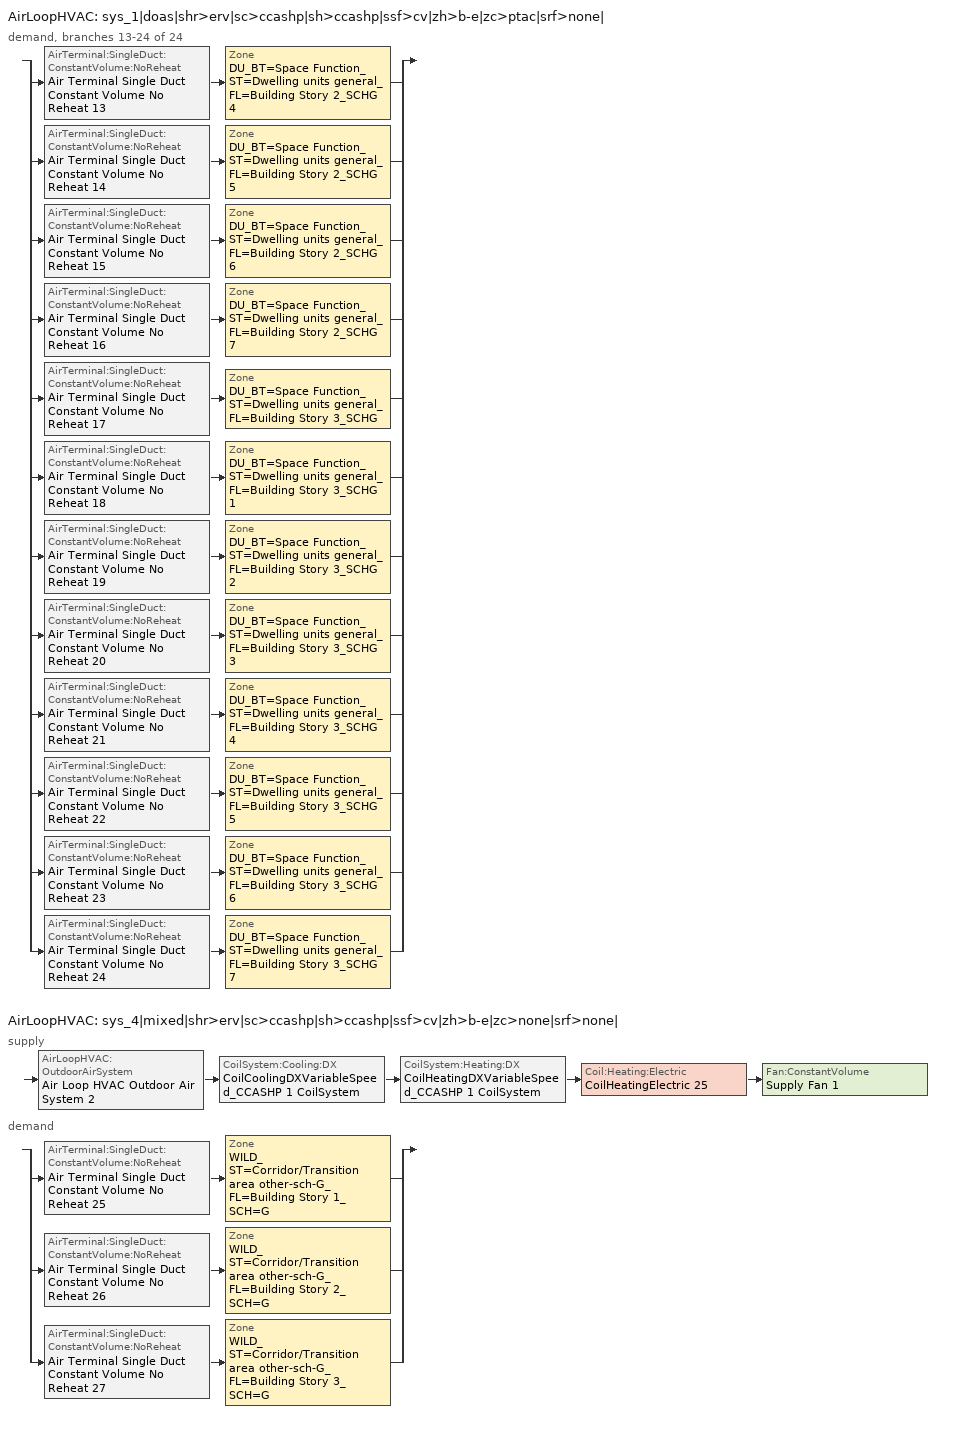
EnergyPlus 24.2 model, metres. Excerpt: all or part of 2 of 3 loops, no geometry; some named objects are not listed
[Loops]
AirLoopHVAC 'sys_1|doas|shr>erv|sc>ccashp|sh>ccashp|ssf>cv|zh>b-e|zc>ptac|srf>none|'
 demand, branches 13-24 of 24: split
  | AirTerminal:SingleDuct:ConstantVolume:NoReheat 'Air Terminal Single Duct Constant Volume No Reheat 13' > Zone 'DU_BT=Space Function_ST=Dwelling units general_FL=Building Story 2_SCHG 4'
  | AirTerminal:SingleDuct:ConstantVolume:NoReheat 'Air Terminal Single Duct Constant Volume No Reheat 14' > Zone 'DU_BT=Space Function_ST=Dwelling units general_FL=Building Story 2_SCHG 5'
  | AirTerminal:SingleDuct:ConstantVolume:NoReheat 'Air Terminal Single Duct Constant Volume No Reheat 15' > Zone 'DU_BT=Space Function_ST=Dwelling units general_FL=Building Story 2_SCHG 6'
  | AirTerminal:SingleDuct:ConstantVolume:NoReheat 'Air Terminal Single Duct Constant Volume No Reheat 16' > Zone 'DU_BT=Space Function_ST=Dwelling units general_FL=Building Story 2_SCHG 7'
  | AirTerminal:SingleDuct:ConstantVolume:NoReheat 'Air Terminal Single Duct Constant Volume No Reheat 17' > Zone 'DU_BT=Space Function_ST=Dwelling units general_FL=Building Story 3_SCHG'
  | AirTerminal:SingleDuct:ConstantVolume:NoReheat 'Air Terminal Single Duct Constant Volume No Reheat 18' > Zone 'DU_BT=Space Function_ST=Dwelling units general_FL=Building Story 3_SCHG 1'
  | AirTerminal:SingleDuct:ConstantVolume:NoReheat 'Air Terminal Single Duct Constant Volume No Reheat 19' > Zone 'DU_BT=Space Function_ST=Dwelling units general_FL=Building Story 3_SCHG 2'
  | AirTerminal:SingleDuct:ConstantVolume:NoReheat 'Air Terminal Single Duct Constant Volume No Reheat 20' > Zone 'DU_BT=Space Function_ST=Dwelling units general_FL=Building Story 3_SCHG 3'
  | AirTerminal:SingleDuct:ConstantVolume:NoReheat 'Air Terminal Single Duct Constant Volume No Reheat 21' > Zone 'DU_BT=Space Function_ST=Dwelling units general_FL=Building Story 3_SCHG 4'
  | AirTerminal:SingleDuct:ConstantVolume:NoReheat 'Air Terminal Single Duct Constant Volume No Reheat 22' > Zone 'DU_BT=Space Function_ST=Dwelling units general_FL=Building Story 3_SCHG 5'
  | AirTerminal:SingleDuct:ConstantVolume:NoReheat 'Air Terminal Single Duct Constant Volume No Reheat 23' > Zone 'DU_BT=Space Function_ST=Dwelling units general_FL=Building Story 3_SCHG 6'
  | AirTerminal:SingleDuct:ConstantVolume:NoReheat 'Air Terminal Single Duct Constant Volume No Reheat 24' > Zone 'DU_BT=Space Function_ST=Dwelling units general_FL=Building Story 3_SCHG 7'
AirLoopHVAC 'sys_4|mixed|shr>erv|sc>ccashp|sh>ccashp|ssf>cv|zh>b-e|zc>none|srf>none|'
 supply: AirLoopHVAC:OutdoorAirSystem 'Air Loop HVAC Outdoor Air System 2' > CoilSystem:Cooling:DX 'CoilCoolingDXVariableSpeed_CCASHP 1 CoilSystem' > CoilSystem:Heating:DX 'CoilHeatingDXVariableSpeed_CCASHP 1 CoilSystem' > Coil:Heating:Electric 'CoilHeatingElectric 25' > Fan:ConstantVolume 'Supply Fan 1'
 demand: split
  | AirTerminal:SingleDuct:ConstantVolume:NoReheat 'Air Terminal Single Duct Constant Volume No Reheat 25' > Zone 'WILD_ST=Corridor/Transition area other-sch-G_FL=Building Story 1_SCH=G'
  | AirTerminal:SingleDuct:ConstantVolume:NoReheat 'Air Terminal Single Duct Constant Volume No Reheat 26' > Zone 'WILD_ST=Corridor/Transition area other-sch-G_FL=Building Story 2_SCH=G'
  | AirTerminal:SingleDuct:ConstantVolume:NoReheat 'Air Terminal Single Duct Constant Volume No Reheat 27' > Zone 'WILD_ST=Corridor/Transition area other-sch-G_FL=Building Story 3_SCH=G'
[ZoneControl:Thermostat] Temperature Difference Between Cutout And Setpoint {deltaC}=0
Name | Zone or ZoneList | Control Type Schedule | Control 1
DU_BT=Space Function_ST=Dwelling units general_FL=Building Story 2_SCHG 4 Thermostat | DU_BT=Space Function_ST=Dwelling units general_FL=Building Story 2_SCHG 4 | DU_BT=Space Function_ST=Dwelling units general_FL=Building Story 2_SCHG 4 Thermostat Schedule | Space Function Dwelling units general Thermostat 63
DU_BT=Space Function_ST=Dwelling units general_FL=Building Story 2_SCHG 5 Thermostat | DU_BT=Space Function_ST=Dwelling units general_FL=Building Story 2_SCHG 5 | DU_BT=Space Function_ST=Dwelling units general_FL=Building Story 2_SCHG 5 Thermostat Schedule | Space Function Dwelling units general Thermostat 64
DU_BT=Space Function_ST=Dwelling units general_FL=Building Story 2_SCHG 6 Thermostat | DU_BT=Space Function_ST=Dwelling units general_FL=Building Story 2_SCHG 6 | DU_BT=Space Function_ST=Dwelling units general_FL=Building Story 2_SCHG 6 Thermostat Schedule | Space Function Dwelling units general Thermostat 69
DU_BT=Space Function_ST=Dwelling units general_FL=Building Story 2_SCHG 7 Thermostat | DU_BT=Space Function_ST=Dwelling units general_FL=Building Story 2_SCHG 7 | DU_BT=Space Function_ST=Dwelling units general_FL=Building Story 2_SCHG 7 Thermostat Schedule | Space Function Dwelling units general Thermostat 71
DU_BT=Space Function_ST=Dwelling units general_FL=Building Story 3_SCHG Thermostat | DU_BT=Space Function_ST=Dwelling units general_FL=Building Story 3_SCHG | DU_BT=Space Function_ST=Dwelling units general_FL=Building Story 3_SCHG Thermostat Schedule | Space Function Dwelling units general Thermostat 51
DU_BT=Space Function_ST=Dwelling units general_FL=Building Story 3_SCHG 1 Thermostat | DU_BT=Space Function_ST=Dwelling units general_FL=Building Story 3_SCHG 1 | DU_BT=Space Function_ST=Dwelling units general_FL=Building Story 3_SCHG 1 Thermostat Schedule | Space Function Dwelling units general Thermostat 57
DU_BT=Space Function_ST=Dwelling units general_FL=Building Story 3_SCHG 2 Thermostat | DU_BT=Space Function_ST=Dwelling units general_FL=Building Story 3_SCHG 2 | DU_BT=Space Function_ST=Dwelling units general_FL=Building Story 3_SCHG 2 Thermostat Schedule | Space Function Dwelling units general Thermostat 59
DU_BT=Space Function_ST=Dwelling units general_FL=Building Story 3_SCHG 3 Thermostat | DU_BT=Space Function_ST=Dwelling units general_FL=Building Story 3_SCHG 3 | DU_BT=Space Function_ST=Dwelling units general_FL=Building Story 3_SCHG 3 Thermostat Schedule | Space Function Dwelling units general Thermostat 61
DU_BT=Space Function_ST=Dwelling units general_FL=Building Story 3_SCHG 4 Thermostat | DU_BT=Space Function_ST=Dwelling units general_FL=Building Story 3_SCHG 4 | DU_BT=Space Function_ST=Dwelling units general_FL=Building Story 3_SCHG 4 Thermostat Schedule | Space Function Dwelling units general Thermostat 65
DU_BT=Space Function_ST=Dwelling units general_FL=Building Story 3_SCHG 5 Thermostat | DU_BT=Space Function_ST=Dwelling units general_FL=Building Story 3_SCHG 5 | DU_BT=Space Function_ST=Dwelling units general_FL=Building Story 3_SCHG 5 Thermostat Schedule | Space Function Dwelling units general Thermostat 66
DU_BT=Space Function_ST=Dwelling units general_FL=Building Story 3_SCHG 6 Thermostat | DU_BT=Space Function_ST=Dwelling units general_FL=Building Story 3_SCHG 6 | DU_BT=Space Function_ST=Dwelling units general_FL=Building Story 3_SCHG 6 Thermostat Schedule | Space Function Dwelling units general Thermostat 67
DU_BT=Space Function_ST=Dwelling units general_FL=Building Story 3_SCHG 7 Thermostat | DU_BT=Space Function_ST=Dwelling units general_FL=Building Story 3_SCHG 7 | DU_BT=Space Function_ST=Dwelling units general_FL=Building Story 3_SCHG 7 Thermostat Schedule | Space Function Dwelling units general Thermostat 70
WILD_ST=Corridor/Transition area other-sch-G_FL=Building Story 1_SCH=G Thermostat | WILD_ST=Corridor/Transition area other-sch-G_FL=Building Story 1_SCH=G | WILD_ST=Corridor/Transition area other-sch-G_FL=Building Story 1_SCH=G Thermostat Schedule | Space Function Corridor/Transition area other-sch-G Thermostat 7
WILD_ST=Corridor/Transition area other-sch-G_FL=Building Story 2_SCH=G Thermostat | WILD_ST=Corridor/Transition area other-sch-G_FL=Building Story 2_SCH=G | WILD_ST=Corridor/Transition area other-sch-G_FL=Building Story 2_SCH=G Thermostat Schedule | Space Function Corridor/Transition area other-sch-G Thermostat 9
WILD_ST=Corridor/Transition area other-sch-G_FL=Building Story 3_SCH=G Thermostat | WILD_ST=Corridor/Transition area other-sch-G_FL=Building Story 3_SCH=G | WILD_ST=Corridor/Transition area other-sch-G_FL=Building Story 3_SCH=G Thermostat Schedule | Space Function Corridor/Transition area other-sch-G Thermostat 8
[ThermostatSetpoint:DualSetpoint] Heating Setpoint Temperature Schedule=NECB-G-Thermostat Setpoint-Heating; Cooling Setpoint Temperature Schedule=NECB-G-Thermostat Setpoint-Cooling
Space Function Dwelling units general Thermostat 63; Space Function Dwelling units general Thermostat 64; Space Function Dwelling units general Thermostat 69; Space Function Dwelling units general Thermostat 71; Space Function Dwelling units general Thermostat 51; Space Function Dwelling units general Thermostat 57; Space Function Dwelling units general Thermostat 59; Space Function Dwelling units general Thermostat 61; Space Function Dwelling units general Thermostat 65; Space Function Dwelling units general Thermostat 66; Space Function Dwelling units general Thermostat 67; Space Function Dwelling units general Thermostat 70; Space Function Corridor/Transition area other-sch-G Thermostat 7; Space Function Corridor/Transition area other-sch-G Thermostat 9; Space Function Corridor/Transition area other-sch-G Thermostat 8
[AirTerminal:SingleDuct:ConstantVolume:NoReheat] Availability Schedule=Always On Discrete; Maximum Air Flow Rate {m3/s}=AutoSize
Air Terminal Single Duct Constant Volume No Reheat 13; Air Terminal Single Duct Constant Volume No Reheat 14; Air Terminal Single Duct Constant Volume No Reheat 15; Air Terminal Single Duct Constant Volume No Reheat 16; Air Terminal Single Duct Constant Volume No Reheat 17; Air Terminal Single Duct Constant Volume No Reheat 18; Air Terminal Single Duct Constant Volume No Reheat 19; Air Terminal Single Duct Constant Volume No Reheat 20; Air Terminal Single Duct Constant Volume No Reheat 21; Air Terminal Single Duct Constant Volume No Reheat 22; Air Terminal Single Duct Constant Volume No Reheat 23; Air Terminal Single Duct Constant Volume No Reheat 24; Air Terminal Single Duct Constant Volume No Reheat 25; Air Terminal Single Duct Constant Volume No Reheat 26; Air Terminal Single Duct Constant Volume No Reheat 27
[ZoneHVAC:PackagedTerminalAirConditioner] Availability Schedule=Always On Discrete; Cooling Supply Air Flow Rate {m3/s}=Autosize; Heating Supply Air Flow Rate {m3/s}=Autosize; No Load Supply Air Flow Rate {m3/s}=Autosize; No Load Supply Air Flow Rate Control Set To Low Speed=Yes; Cooling Outdoor Air Flow Rate {m3/s}=1e-06; Heating Outdoor Air Flow Rate {m3/s}=1e-06; No Load Outdoor Air Flow Rate {m3/s}=1e-06; Fan Placement=DrawThrough; Supply Air Fan Operating Mode Schedule=Always Off Discrete
Name | Supply Air Fan | Heating Coil | Cooling Coil
ZoneHVACPackagedTerminalAirConditioner 12 | FanOnOff 12 | CoilHeatingElectric 13 | CoilCoolingDXSingleSpeed_PTAC 12 24kBtu/hr 9.5EER
ZoneHVACPackagedTerminalAirConditioner 13 | FanOnOff 13 | CoilHeatingElectric 14 | CoilCoolingDXSingleSpeed_PTAC 13 20kBtu/hr 9.5EER
ZoneHVACPackagedTerminalAirConditioner 14 | FanOnOff 14 | CoilHeatingElectric 15 | CoilCoolingDXSingleSpeed_PTAC 14 26kBtu/hr 9.5EER
ZoneHVACPackagedTerminalAirConditioner 15 | FanOnOff 15 | CoilHeatingElectric 16 | CoilCoolingDXSingleSpeed_PTAC 15 19kBtu/hr 9.5EER
ZoneHVACPackagedTerminalAirConditioner 16 | FanOnOff 16 | CoilHeatingElectric 17 | CoilCoolingDXSingleSpeed_PTAC 16 44kBtu/hr 9.5EER
ZoneHVACPackagedTerminalAirConditioner 17 | FanOnOff 17 | CoilHeatingElectric 18 | CoilCoolingDXSingleSpeed_PTAC 17 53kBtu/hr 9.5EER
ZoneHVACPackagedTerminalAirConditioner 18 | FanOnOff 18 | CoilHeatingElectric 19 | CoilCoolingDXSingleSpeed_PTAC 18 53kBtu/hr 9.5EER
ZoneHVACPackagedTerminalAirConditioner 19 | FanOnOff 19 | CoilHeatingElectric 20 | CoilCoolingDXSingleSpeed_PTAC 19 53kBtu/hr 9.5EER
ZoneHVACPackagedTerminalAirConditioner 20 | FanOnOff 20 | CoilHeatingElectric 21 | CoilCoolingDXSingleSpeed_PTAC 20 44kBtu/hr 9.5EER
ZoneHVACPackagedTerminalAirConditioner 21 | FanOnOff 21 | CoilHeatingElectric 22 | CoilCoolingDXSingleSpeed_PTAC 21 44kBtu/hr 9.5EER
ZoneHVACPackagedTerminalAirConditioner 22 | FanOnOff 22 | CoilHeatingElectric 23 | CoilCoolingDXSingleSpeed_PTAC 22 44kBtu/hr 9.5EER
ZoneHVACPackagedTerminalAirConditioner 23 | FanOnOff 23 | CoilHeatingElectric 24 | CoilCoolingDXSingleSpeed_PTAC 23 53kBtu/hr 9.5EER
[Fan:OnOff] Availability Schedule=Always On Discrete; Fan Total Efficiency=0.39975; Pressure Rise {Pa}=331.288; Maximum Flow Rate {m3/s}=Autosize; Motor Efficiency=0.615; Motor In Airstream Fraction=1
Name | Fan Power Ratio Function of Speed Ratio Curve | Fan Efficiency Ratio Function of Speed Ratio Curve
FanOnOff 12 | Fan On Off Power Curve 12 | Fan On Off Efficiency Curve 12
FanOnOff 13 | Fan On Off Power Curve 13 | Fan On Off Efficiency Curve 13
FanOnOff 14 | Fan On Off Power Curve 14 | Fan On Off Efficiency Curve 14
FanOnOff 15 | Fan On Off Power Curve 15 | Fan On Off Efficiency Curve 15
FanOnOff 16 | Fan On Off Power Curve 16 | Fan On Off Efficiency Curve 16
FanOnOff 17 | Fan On Off Power Curve 17 | Fan On Off Efficiency Curve 17
FanOnOff 18 | Fan On Off Power Curve 18 | Fan On Off Efficiency Curve 18
FanOnOff 19 | Fan On Off Power Curve 19 | Fan On Off Efficiency Curve 19
FanOnOff 20 | Fan On Off Power Curve 20 | Fan On Off Efficiency Curve 20
FanOnOff 21 | Fan On Off Power Curve 21 | Fan On Off Efficiency Curve 21
FanOnOff 22 | Fan On Off Power Curve 22 | Fan On Off Efficiency Curve 22
FanOnOff 23 | Fan On Off Power Curve 23 | Fan On Off Efficiency Curve 23
[Coil:Heating:Electric] Efficiency=1; Nominal Capacity {W}=Autosize
Name | Availability Schedule
CoilHeatingElectric 13; CoilHeatingElectric 14; CoilHeatingElectric 15; CoilHeatingElectric 16; CoilHeatingElectric 17; CoilHeatingElectric 18; CoilHeatingElectric 19; CoilHeatingElectric 20; CoilHeatingElectric 21; CoilHeatingElectric 22; CoilHeatingElectric 23; CoilHeatingElectric 24 | Always Off Discrete
CoilHeatingElectric 25 | Always On Discrete
[Coil:Cooling:DX:SingleSpeed] Availability Schedule=Always On Discrete; Gross Rated Total Cooling Capacity {W}=Autosize; Gross Rated Sensible Heat Ratio=Autosize; Gross Rated Cooling COP {W/W}=3.3002; Rated Air Flow Rate {m3/s}=Autosize; Rated Evaporator Fan Power Per Volume Flow Rate 2017 {W/(m3/s)}=773.3; Rated Evaporator Fan Power Per Volume Flow Rate 2023 {W/(m3/s)}=934.4; Total Cooling Capacity Function of Temperature Curve=DXCOOL-NECB2011-REF-CAPFT; Total Cooling Capacity Function of Flow Fraction Curve=DXCOOL-NECB2011-REF-CAPFFLOW; Energy Input Ratio Function of Temperature Curve=DXCOOL-NECB2011-REF-COOLEIRFT; Energy Input Ratio Function of Flow Fraction Curve=DXCOOL-NECB2011-REF-COOLEIRFFLOW; Part Load Fraction Correlation Curve=DXCOOL-NECB2011-REF-COOLPLFFPLR; Minimum Outdoor Dry-Bulb Temperature for Compressor Operation {C}=-25; Nominal Time for Condensate Removal to Begin {s}=0; Ratio of Initial Moisture Evaporation Rate and Steady State Latent Capacity=0; Maximum Cycling Rate {cycles/hr}=0; Latent Capacity Time Constant {s}=0; Condenser Type=AirCooled; Evaporative Condenser Effectiveness=0.9; Evaporative Condenser Air Flow Rate {m3/s}=Autosize; Evaporative Condenser Pump Rated Power Consumption {W}=Autosize; Crankcase Heater Capacity {W}=1e-06; Maximum Outdoor Dry-Bulb Temperature for Crankcase Heater Operation {C}=10; Basin Heater Capacity {W/K}=0; Basin Heater Setpoint Temperature {C}=2
CoilCoolingDXSingleSpeed_PTAC 12 24kBtu/hr 9.5EER; CoilCoolingDXSingleSpeed_PTAC 13 20kBtu/hr 9.5EER; CoilCoolingDXSingleSpeed_PTAC 14 26kBtu/hr 9.5EER; CoilCoolingDXSingleSpeed_PTAC 15 19kBtu/hr 9.5EER; CoilCoolingDXSingleSpeed_PTAC 16 44kBtu/hr 9.5EER; CoilCoolingDXSingleSpeed_PTAC 17 53kBtu/hr 9.5EER; CoilCoolingDXSingleSpeed_PTAC 18 53kBtu/hr 9.5EER; CoilCoolingDXSingleSpeed_PTAC 19 53kBtu/hr 9.5EER; CoilCoolingDXSingleSpeed_PTAC 20 44kBtu/hr 9.5EER; CoilCoolingDXSingleSpeed_PTAC 21 44kBtu/hr 9.5EER; CoilCoolingDXSingleSpeed_PTAC 22 44kBtu/hr 9.5EER; CoilCoolingDXSingleSpeed_PTAC 23 53kBtu/hr 9.5EER
[ZoneHVAC:Baseboard:Convective:Electric] Availability Schedule=Always On Discrete; Heating Design Capacity {W}=Autosize; Efficiency=1
ZoneHVACBaseboardConvectiveElectric 12; ZoneHVACBaseboardConvectiveElectric 13; ZoneHVACBaseboardConvectiveElectric 14; ZoneHVACBaseboardConvectiveElectric 15; ZoneHVACBaseboardConvectiveElectric 16; ZoneHVACBaseboardConvectiveElectric 17; ZoneHVACBaseboardConvectiveElectric 18; ZoneHVACBaseboardConvectiveElectric 19; ZoneHVACBaseboardConvectiveElectric 20; ZoneHVACBaseboardConvectiveElectric 21; ZoneHVACBaseboardConvectiveElectric 22; ZoneHVACBaseboardConvectiveElectric 23; ZoneHVACBaseboardConvectiveElectric 24; ZoneHVACBaseboardConvectiveElectric 25; ZoneHVACBaseboardConvectiveElectric 26
[Zone equipment]
DU_BT=Space Function_ST=Dwelling units general_FL=Building Story 2_SCHG 4: Air Terminal Single Duct Constant Volume No Reheat 13, ZoneHVACPackagedTerminalAirConditioner 12, ZoneHVACBaseboardConvectiveElectric 12
DU_BT=Space Function_ST=Dwelling units general_FL=Building Story 2_SCHG 5: Air Terminal Single Duct Constant Volume No Reheat 14, ZoneHVACPackagedTerminalAirConditioner 13, ZoneHVACBaseboardConvectiveElectric 13
DU_BT=Space Function_ST=Dwelling units general_FL=Building Story 2_SCHG 6: Air Terminal Single Duct Constant Volume No Reheat 15, ZoneHVACPackagedTerminalAirConditioner 14, ZoneHVACBaseboardConvectiveElectric 14
DU_BT=Space Function_ST=Dwelling units general_FL=Building Story 2_SCHG 7: Air Terminal Single Duct Constant Volume No Reheat 16, ZoneHVACPackagedTerminalAirConditioner 15, ZoneHVACBaseboardConvectiveElectric 15
DU_BT=Space Function_ST=Dwelling units general_FL=Building Story 3_SCHG: Air Terminal Single Duct Constant Volume No Reheat 17, ZoneHVACPackagedTerminalAirConditioner 16, ZoneHVACBaseboardConvectiveElectric 16
DU_BT=Space Function_ST=Dwelling units general_FL=Building Story 3_SCHG 1: Air Terminal Single Duct Constant Volume No Reheat 18, ZoneHVACPackagedTerminalAirConditioner 17, ZoneHVACBaseboardConvectiveElectric 17
DU_BT=Space Function_ST=Dwelling units general_FL=Building Story 3_SCHG 2: Air Terminal Single Duct Constant Volume No Reheat 19, ZoneHVACPackagedTerminalAirConditioner 18, ZoneHVACBaseboardConvectiveElectric 18
DU_BT=Space Function_ST=Dwelling units general_FL=Building Story 3_SCHG 3: Air Terminal Single Duct Constant Volume No Reheat 20, ZoneHVACPackagedTerminalAirConditioner 19, ZoneHVACBaseboardConvectiveElectric 19
DU_BT=Space Function_ST=Dwelling units general_FL=Building Story 3_SCHG 4: Air Terminal Single Duct Constant Volume No Reheat 21, ZoneHVACPackagedTerminalAirConditioner 20, ZoneHVACBaseboardConvectiveElectric 20
DU_BT=Space Function_ST=Dwelling units general_FL=Building Story 3_SCHG 5: Air Terminal Single Duct Constant Volume No Reheat 22, ZoneHVACPackagedTerminalAirConditioner 21, ZoneHVACBaseboardConvectiveElectric 21
DU_BT=Space Function_ST=Dwelling units general_FL=Building Story 3_SCHG 6: Air Terminal Single Duct Constant Volume No Reheat 23, ZoneHVACPackagedTerminalAirConditioner 22, ZoneHVACBaseboardConvectiveElectric 22
DU_BT=Space Function_ST=Dwelling units general_FL=Building Story 3_SCHG 7: Air Terminal Single Duct Constant Volume No Reheat 24, ZoneHVACPackagedTerminalAirConditioner 23, ZoneHVACBaseboardConvectiveElectric 23
WILD_ST=Corridor/Transition area other-sch-G_FL=Building Story 1_SCH=G: Air Terminal Single Duct Constant Volume No Reheat 25, ZoneHVACBaseboardConvectiveElectric 24
WILD_ST=Corridor/Transition area other-sch-G_FL=Building Story 2_SCH=G: Air Terminal Single Duct Constant Volume No Reheat 26, ZoneHVACBaseboardConvectiveElectric 25
WILD_ST=Corridor/Transition area other-sch-G_FL=Building Story 3_SCH=G: Air Terminal Single Duct Constant Volume No Reheat 27, ZoneHVACBaseboardConvectiveElectric 26
[Sizing:Zone] Zone Cooling Design Supply Air Temperature Input Method=TemperatureDifference; Zone Cooling Design Supply Air Temperature {C}=13; Zone Cooling Design Supply Air Temperature Difference {deltaC}=11; Zone Heating Design Supply Air Temperature Input Method=TemperatureDifference; Zone Heating Design Supply Air Temperature {C}=43; Zone Heating Design Supply Air Temperature Difference {deltaC}=21; Zone Cooling Design Supply Air Humidity Ratio {kgWater/kgDryAir}=0.0085; Zone Heating Design Supply Air Humidity Ratio {kgWater/kgDryAir}=0.008; Zone Heating Sizing Factor=1.3; Zone Cooling Sizing Factor=1.1; Cooling Design Air Flow Method=DesignDay; Cooling Design Air Flow Rate {m3/s}=0; Cooling Minimum Air Flow per Zone Floor Area {m3/s-m2}=0.000762; Cooling Minimum Air Flow {m3/s}=0; Cooling Minimum Air Flow Fraction=0; Heating Design Air Flow Method=DesignDay; Heating Design Air Flow Rate {m3/s}=0; Heating Maximum Air Flow per Zone Floor Area {m3/s-m2}=0.002032; Heating Maximum Air Flow {m3/s}=0.141576; Heating Maximum Air Flow Fraction=0.3; Account for Dedicated Outdoor Air System=No; Zone Load Sizing Method=Sensible Load Only No Latent Load; Zone Latent Cooling Design Supply Air Humidity Ratio Input Method=HumidityRatioDifference; Zone Cooling Design Supply Air Humidity Ratio Difference {kgWater/kgDryAir}=0.005; Zone Latent Heating Design Supply Air Humidity Ratio Input Method=HumidityRatioDifference; Zone Humidification Design Supply Air Humidity Ratio Difference {kgWater/kgDryAir}=0.005; Type of Space Sum to Use=Coincident
Name | Design Specification Outdoor Air Object
DU_BT=Space Function_ST=Dwelling units general_FL=Building Story 2_SCHG 4 | DU_BT=Space Function_ST=Dwelling units general_FL=Building Story 2_SCHG 4 DSOA Space List
DU_BT=Space Function_ST=Dwelling units general_FL=Building Story 2_SCHG 5 | DU_BT=Space Function_ST=Dwelling units general_FL=Building Story 2_SCHG 5 DSOA Space List
DU_BT=Space Function_ST=Dwelling units general_FL=Building Story 2_SCHG 6 | DU_BT=Space Function_ST=Dwelling units general_FL=Building Story 2_SCHG 6 DSOA Space List
DU_BT=Space Function_ST=Dwelling units general_FL=Building Story 2_SCHG 7 | DU_BT=Space Function_ST=Dwelling units general_FL=Building Story 2_SCHG 7 DSOA Space List
DU_BT=Space Function_ST=Dwelling units general_FL=Building Story 3_SCHG | DU_BT=Space Function_ST=Dwelling units general_FL=Building Story 3_SCHG DSOA Space List
DU_BT=Space Function_ST=Dwelling units general_FL=Building Story 3_SCHG 1 | DU_BT=Space Function_ST=Dwelling units general_FL=Building Story 3_SCHG 1 DSOA Space List
DU_BT=Space Function_ST=Dwelling units general_FL=Building Story 3_SCHG 2 | DU_BT=Space Function_ST=Dwelling units general_FL=Building Story 3_SCHG 2 DSOA Space List
DU_BT=Space Function_ST=Dwelling units general_FL=Building Story 3_SCHG 3 | DU_BT=Space Function_ST=Dwelling units general_FL=Building Story 3_SCHG 3 DSOA Space List
DU_BT=Space Function_ST=Dwelling units general_FL=Building Story 3_SCHG 4 | DU_BT=Space Function_ST=Dwelling units general_FL=Building Story 3_SCHG 4 DSOA Space List
DU_BT=Space Function_ST=Dwelling units general_FL=Building Story 3_SCHG 5 | DU_BT=Space Function_ST=Dwelling units general_FL=Building Story 3_SCHG 5 DSOA Space List
DU_BT=Space Function_ST=Dwelling units general_FL=Building Story 3_SCHG 6 | DU_BT=Space Function_ST=Dwelling units general_FL=Building Story 3_SCHG 6 DSOA Space List
DU_BT=Space Function_ST=Dwelling units general_FL=Building Story 3_SCHG 7 | DU_BT=Space Function_ST=Dwelling units general_FL=Building Story 3_SCHG 7 DSOA Space List
WILD_ST=Corridor/Transition area other-sch-G_FL=Building Story 1_SCH=G | WILD_ST=Corridor/Transition area other-sch-G_FL=Building Story 1_SCH=G DSOA Space List
WILD_ST=Corridor/Transition area other-sch-G_FL=Building Story 2_SCH=G | WILD_ST=Corridor/Transition area other-sch-G_FL=Building Story 2_SCH=G DSOA Space List
WILD_ST=Corridor/Transition area other-sch-G_FL=Building Story 3_SCH=G | WILD_ST=Corridor/Transition area other-sch-G_FL=Building Story 3_SCH=G DSOA Space List
[Controller:MechanicalVentilation]
Controller Mechanical Ventilation 2: Availability Schedule=sys_4|mixed|shr>none|sc>ccashp|sh>ccashp|ssf>cv|zh>b-e|zc>none|srf>none| Occ Sch; Demand Controlled Ventilation=No; System Outdoor Air Method=ZoneSum; Zone or ZoneList Name 1=WILD_ST=Corridor/Transition area other-sch-G_FL=Building Story 1_SCH=G; Design Specification Outdoor Air Object Name 1=Space Function Corridor/Transition area other-sch-G Ventilation; Zone or ZoneList Name 2=WILD_ST=Corridor/Transition area other-sch-G_FL=Building Story 2_SCH=G; Design Specification Outdoor Air Object Name 2=Space Function Corridor/Transition area other-sch-G Ventilation; Zone or ZoneList Name 3=WILD_ST=Corridor/Transition area other-sch-G_FL=Building Story 3_SCH=G; Design Specification Outdoor Air Object Name 3=Space Function Corridor/Transition area other-sch-G Ventilation
[DesignSpecification:OutdoorAir] Outdoor Air Method=Sum; Outdoor Air Flow per Zone Floor Area {m3/s-m2}=0.0003048; Outdoor Air Flow per Zone {m3/s}=0; Outdoor Air Flow Air Changes per Hour {1/hr}=0
Name | Outdoor Air Flow per Person {m3/s-person}
Space Function Dwelling units general Ventilation | 0.00235974
Space Function Corridor/Transition area other-sch-G Ventilation | 0
[DesignSpecification:OutdoorAir:SpaceList]
Name | Space Name 1 | Space Design Specification Outdoor Air Object Name 1
DU_BT=Space Function_ST=Dwelling units general_FL=Building Story 2_SCHG 4 DSOA Space List | M SE Apartment | Space Function Dwelling units general Ventilation
DU_BT=Space Function_ST=Dwelling units general_FL=Building Story 2_SCHG 5 DSOA Space List | M S2 Apartment | Space Function Dwelling units general Ventilation
DU_BT=Space Function_ST=Dwelling units general_FL=Building Story 2_SCHG 6 DSOA Space List | M SW Apartment | Space Function Dwelling units general Ventilation
DU_BT=Space Function_ST=Dwelling units general_FL=Building Story 2_SCHG 7 DSOA Space List | M S1 Apartment | Space Function Dwelling units general Ventilation
DU_BT=Space Function_ST=Dwelling units general_FL=Building Story 3_SCHG DSOA Space List | T S2 Apartment | Space Function Dwelling units general Ventilation
DU_BT=Space Function_ST=Dwelling units general_FL=Building Story 3_SCHG 1 DSOA Space List | T NE Apartment | Space Function Dwelling units general Ventilation
DU_BT=Space Function_ST=Dwelling units general_FL=Building Story 3_SCHG 2 DSOA Space List | T SE Apartment | Space Function Dwelling units general Ventilation
DU_BT=Space Function_ST=Dwelling units general_FL=Building Story 3_SCHG 3 DSOA Space List | T SW Apartment | Space Function Dwelling units general Ventilation
DU_BT=Space Function_ST=Dwelling units general_FL=Building Story 3_SCHG 4 DSOA Space List | T N1 Apartment | Space Function Dwelling units general Ventilation
DU_BT=Space Function_ST=Dwelling units general_FL=Building Story 3_SCHG 5 DSOA Space List | T S1 Apartment | Space Function Dwelling units general Ventilation
DU_BT=Space Function_ST=Dwelling units general_FL=Building Story 3_SCHG 6 DSOA Space List | T N2 Apartment | Space Function Dwelling units general Ventilation
DU_BT=Space Function_ST=Dwelling units general_FL=Building Story 3_SCHG 7 DSOA Space List | T NW Apartment | Space Function Dwelling units general Ventilation
WILD_ST=Corridor/Transition area other-sch-G_FL=Building Story 1_SCH=G DSOA Space List | G Corridor | Space Function Corridor/Transition area other-sch-G Ventilation
WILD_ST=Corridor/Transition area other-sch-G_FL=Building Story 2_SCH=G DSOA Space List | M Corridor | Space Function Corridor/Transition area other-sch-G Ventilation
WILD_ST=Corridor/Transition area other-sch-G_FL=Building Story 3_SCH=G DSOA Space List | T Corridor | Space Function Corridor/Transition area other-sch-G Ventilation
[AirLoopHVAC]
sys_4|mixed|shr>erv|sc>ccashp|sh>ccashp|ssf>cv|zh>b-e|zc>none|srf>none|: Design Supply Air Flow Rate {m3/s}=AutoSize; Design Return Air Flow Fraction of Supply Air Flow=1
[Sizing:System]
sys_4|mixed|shr>erv|sc>ccashp|sh>ccashp|ssf>cv|zh>b-e|zc>none|srf>none|: Type of Load to Size On=Sensible; Design Outdoor Air Flow Rate {m3/s}=Autosize; Central Heating Maximum System Air Flow Ratio=1; Preheat Design Temperature {C}=7; Preheat Design Humidity Ratio {kgWater/kgDryAir}=0.008; Precool Design Temperature {C}=13; Precool Design Humidity Ratio {kgWater/kgDryAir}=0.008; Central Cooling Design Supply Air Temperature {C}=13; Central Heating Design Supply Air Temperature {C}=43; Type of Zone Sum to Use=NonCoincident; 100% Outdoor Air in Cooling=No; 100% Outdoor Air in Heating=No; Central Cooling Design Supply Air Humidity Ratio {kgWater/kgDryAir}=0.0085; Central Heating Design Supply Air Humidity Ratio {kgWater/kgDryAir}=0.008; Cooling Supply Air Flow Rate Method=DesignDay; Cooling Supply Air Flow Rate {m3/s}=0; Cooling Supply Air Flow Rate Per Floor Area {m3/s-m2}=0.00996765; Cooling Fraction of Autosized Cooling Supply Air Flow Rate=1; Cooling Supply Air Flow Rate Per Unit Cooling Capacity {m3/s-W}=3.94755e-05; Heating Supply Air Flow Rate Method=DesignDay; Heating Supply Air Flow Rate {m3/s}=0; Heating Supply Air Flow Rate Per Floor Area {m3/s-m2}=0.00996765; Heating Fraction of Autosized Heating Supply Air Flow Rate=1; Heating Fraction of Autosized Cooling Supply Air Flow Rate=1; Heating Supply Air Flow Rate Per Unit Heating Capacity {m3/s-W}=3.15882e-05; System Outdoor Air Method=ZoneSum; Zone Maximum Outdoor Air Fraction=1; Cooling Design Capacity Method=CoolingDesignCapacity; Cooling Design Capacity {W}=Autosize; Cooling Design Capacity Per Floor Area {W/m2}=234.7; Fraction of Autosized Cooling Design Capacity=1; Heating Design Capacity Method=HeatingDesignCapacity; Heating Design Capacity {W}=Autosize; Heating Design Capacity Per Floor Area {W/m2}=157; Fraction of Autosized Heating Design Capacity=1; Central Cooling Capacity Control Method=OnOff; Occupant Diversity=Autosize
[Controller:OutdoorAir]
Controller Outdoor Air 2: Minimum Outdoor Air Flow Rate {m3/s}=Autosize; Maximum Outdoor Air Flow Rate {m3/s}=Autosize; Economizer Control Type=NoEconomizer; Economizer Control Action Type=ModulateFlow; Economizer Maximum Limit Dry-Bulb Temperature {C}=28; Economizer Maximum Limit Enthalpy {J/kg}=64000; Economizer Minimum Limit Dry-Bulb Temperature {C}=-100; Lockout Type=NoLockout; Minimum Limit Type=FixedMinimum; Minimum Outdoor Air Schedule=sys_4|mixed|shr>none|sc>ccashp|sh>ccashp|ssf>cv|zh>b-e|zc>none|srf>none| Occ Sch; Mechanical Ventilation Controller=Controller Mechanical Ventilation 2; High Humidity Control=No; High Humidity Outdoor Air Flow Ratio=1; Control High Indoor Humidity Based on Outdoor Humidity Ratio=Yes; Heat Recovery Bypass Control Type=BypassWhenOAFlowGreaterThanMinimum; Economizer Operation Staging=InterlockedWithMechanicalCooling
[HeatExchanger:AirToAir:SensibleAndLatent]
sys_4|mixed|shr>none|sc>ccashp|sh>ccashp|ssf>cv|zh>b-e|zc>none|srf>none| ERV: Availability Schedule=Always On Discrete; Nominal Supply Air Flow Rate {m3/s}=Autosize; Sensible Effectiveness at 100% Heating Air Flow=0.5; Latent Effectiveness at 100% Heating Air Flow=0.5; Sensible Effectiveness at 100% Cooling Air Flow=0.5; Latent Effectiveness at 100% Cooling Air Flow=0.5; Nominal Electric Power {W}=117.935; Supply Air Outlet Temperature Control=Yes; Heat Exchanger Type=Rotary; Frost Control Type=ExhaustOnly; Threshold Temperature {C}=-23.3; Initial Defrost Time Fraction=0.167; Rate of Defrost Time Fraction Increase {1/K}=1.44; Economizer Lockout=Yes; Sensible Effectiveness of Heating Air Flow Curve=sys_4|mixed|shr>none|sc>ccashp|sh>ccashp|ssf>cv|zh>b-e|zc>none|srf>none| ERV_SensHeatEff 1; Latent Effectiveness of Heating Air Flow Curve=sys_4|mixed|shr>none|sc>ccashp|sh>ccashp|ssf>cv|zh>b-e|zc>none|srf>none| ERV_LatHeatEff 1; Sensible Effectiveness of Cooling Air Flow Curve=sys_4|mixed|shr>none|sc>ccashp|sh>ccashp|ssf>cv|zh>b-e|zc>none|srf>none| ERV_SensCoolEff 1; Latent Effectiveness of Cooling Air Flow Curve=sys_4|mixed|shr>none|sc>ccashp|sh>ccashp|ssf>cv|zh>b-e|zc>none|srf>none| ERV_LatCoolEff 1
[SetpointManager:OutdoorAirPretreat]
Setpoint Manager Outdoor Air Pretreat 2: Control Variable=Temperature; Minimum Setpoint Temperature {C}=-99; Maximum Setpoint Temperature {C}=99; Minimum Setpoint Humidity Ratio {kgWater/kgDryAir}=1e-05; Maximum Setpoint Humidity Ratio {kgWater/kgDryAir}=1; Setpoint Node or NodeList=sys_4|mixed|shr>none|sc>ccashp|sh>ccashp|ssf>cv|zh>b-e|zc>none|srf>none| ERV Primary Outlet Air Node
[SetpointManager:MixedAir] Control Variable=Temperature
Name | Setpoint Node or NodeList
sys_4|mixed|shr>erv|sc>ccashp|sh>ccashp|ssf>cv|zh>b-e|zc>none|srf>none| Mixed Air Node OS Default SPM | sys_4|mixed|shr>erv|sc>ccashp|sh>ccashp|ssf>cv|zh>b-e|zc>none|srf>none| Mixed Air Node
CoilCoolingDXVariableSpeed_CCASHP 1 Outlet Air Node OS Default SPM | CoilCoolingDXVariableSpeed_CCASHP 1 Outlet Air Node
CoilHeatingDXVariableSpeed_CCASHP 1 Outlet Air Node OS Default SPM | CoilHeatingDXVariableSpeed_CCASHP 1 Outlet Air Node
CoilHeatingElectric 25 Outlet Air Node OS Default SPM | CoilHeatingElectric 25 Outlet Air Node
[CoilSystem:Cooling:DX]
CoilCoolingDXVariableSpeed_CCASHP 1 CoilSystem: Cooling Coil=CoilCoolingDXVariableSpeed_CCASHP 1
[Coil:Cooling:DX:VariableSpeed]
CoilCoolingDXVariableSpeed_CCASHP 1: Number of Speeds=1; Nominal Speed Level=1; Gross Rated Total Cooling Capacity At Selected Nominal Speed Level {W}=17317.4; Rated Air Flow Rate At Selected Nominal Speed Level {m3/s}=AutoSize; Nominal Time for Condensate to Begin Leaving the Coil {s}=0; Initial Moisture Evaporation Rate Divided by Steady-State AC Latent Capacity=0; Maximum Cycling Rate {cycles/hr}=2.5; Latent Capacity Time Constant {s}=60; Fan Delay Time {s}=60; Energy Part Load Fraction Curve=Mitsubishi Hyper Heating VRF Outdoor Unit CPLFFPLR curve; Condenser Type=AirCooled; Evaporative Condenser Pump Rated Power Consumption {W}=0; Crankcase Heater Capacity {W}=1e-06; Maximum Outdoor Dry-Bulb Temperature for Crankcase Heater Operation {C}=10; Minimum Outdoor Dry-Bulb Temperature for Compressor Operation {C}=-25; Basin Heater Capacity {W/K}=0; Basin Heater Setpoint Temperature {C}=2; Speed Reference Unit Gross Rated Total Cooling Capacity 1 {W}=8914.19; Speed Reference Unit Gross Rated Sensible Heat Ratio 1=0.79; Speed Reference Unit Gross Rated Cooling COP 1 {W/W}=4.12; Speed Reference Unit Rated Air Flow Rate 1 {m3/s}=0.944; Speed Rated Evaporator Fan Power Per Volume Flow Rate 2017 1 {W/(m3/s)}=773.3; Speed Rated Evaporator Fan Power Per Volume Flow Rate 2023 1 {W/(m3/s)}=934.4; Speed Total Cooling Capacity Function of Temperature Curve Name 1=Mitsubishi Hyper Heating VRF Outdoor Unit CCAPFT curve; Speed Total Cooling Capacity Function of Air Flow Fraction Curve Name 1=Mitsubishi Hyper Heating VRF Outdoor Unit CCAPFFF curve; Speed Energy Input Ratio Function of Temperature Curve Name 1=Mitsubishi Hyper Heating VRF Outdoor Unit CEIRFT curve; Speed Energy Input Ratio Function of Air Flow Fraction Curve Name 1=Mitsubishi Hyper Heating VRF Outdoor Unit CEIRFFF curve
[CoilSystem:Heating:DX]
CoilHeatingDXVariableSpeed_CCASHP 1 CoilSystem: Heating Coil=CoilHeatingDXVariableSpeed_CCASHP 1
[Coil:Heating:DX:VariableSpeed]
CoilHeatingDXVariableSpeed_CCASHP 1: Number of Speeds=1; Nominal Speed Level=1; Rated Heating Capacity At Selected Nominal Speed Level {W}=17317.4; Rated Air Flow Rate At Selected Nominal Speed Level {m3/s}=AutoSize; Energy Part Load Fraction Curve=Mitsubishi Hyper Heating VRF Outdoor Unit HPLFFPLR curve; Defrost Energy Input Ratio Function of Temperature Curve=Mitsubishi Hyper Heating VRF Outdoor Unit Defrost HEIRFT curve; Minimum Outdoor Dry-Bulb Temperature for Compressor Operation {C}=-25; Maximum Outdoor Dry-Bulb Temperature for Defrost Operation {C}=5; Crankcase Heater Capacity {W}=1e-06; Maximum Outdoor Dry-Bulb Temperature for Crankcase Heater Operation {C}=10; Defrost Strategy=ReverseCycle; Defrost Control=OnDemand; Defrost Time Period Fraction=0.166667; Resistive Defrost Heater Capacity {W}=AutoSize; Speed Reference Unit Gross Rated Heating Capacity 1 {W}=9124.85; Speed Reference Unit Gross Rated Heating COP 1 {W/W}=4.94684; Speed Reference Unit Rated Air Flow Rate 1 {m3/s}=0.653; Speed Rated Supply Air Fan Power Per Volume Flow Rate 2017 1 {W/(m3/s)}=773.3; Speed Rated Supply Air Fan Power Per Volume Flow Rate 2023 1 {W/(m3/s)}=934.4; Speed Heating Capacity Function of Temperature Curve Name 1=Mitsubishi Hyper Heating VRF Outdoor Unit HCAPFT curve; Speed Total  Heating Capacity Function of Air Flow Fraction Curve Name 1=Mitsubishi Hyper Heating VRF Outdoor Unit HCAPFFF curve; Speed Energy Input Ratio Function of Temperature Curve Name 1=Mitsubishi Hyper Heating VRF Outdoor Unit HEIRFT curve; Speed Energy Input Ratio Function of Air Flow Fraction Curve Name 1=Mitsubishi Hyper Heating VRF Outdoor Unit HEIRFFF curve
[Fan:ConstantVolume]
Supply Fan 1: Availability Schedule=sys_4|mixed|shr>none|sc>ccashp|sh>ccashp|ssf>cv|zh>b-e|zc>none|srf>none| Occ Sch; Fan Total Efficiency=0.39975; Pressure Rise {Pa}=640; Maximum Flow Rate {m3/s}=AutoSize; Motor Efficiency=0.615; Motor In Airstream Fraction=1
[SetpointManager:SingleZone:Reheat]
Setpoint Manager Single Zone Reheat 1: Control Variable=Temperature; Minimum Supply Air Temperature {C}=13; Maximum Supply Air Temperature {C}=43; Control Zone=WILD_ST=Corridor/Transition area other-sch-G_FL=Building Story 1_SCH=G; Setpoint Node or NodeList=sys_4|mixed|shr>erv|sc>ccashp|sh>ccashp|ssf>cv|zh>b-e|zc>none|srf>none| Supply Outlet Node
[Schedule:Day:Interval]
NECB-G-Thermostat Setpoint-Heating Sun|Hol Day; NECB-G-Thermostat Setpoint-Heating Default|Wkdy Day; NECB-G-Thermostat Setpoint-Heating Sat Day; NECB-G-Thermostat Setpoint-Heating Default: No, 01:00, 22, 07:00, 18, 08:00, 20, 24:00, 22
NECB-G-Thermostat Setpoint-Cooling Sun|Hol Day; NECB-G-Thermostat Setpoint-Cooling Default|Wkdy Day; NECB-G-Thermostat Setpoint-Cooling Sat Day; NECB-G-Thermostat Setpoint-Cooling Default: No, 24:00, 24
Schedule Day 10; sys_4|mixed|shr>none|sc>ccashp|sh>ccashp|ssf>cv|zh>b-e|zc>none|srf>none| Occ Sch Default; Schedule Day 9; sys_4|mixed|shr>none|sc>ccashp|sh>ccashp|ssf>cv|zh>b-e|zc>none|srf>none| Occ Sch Summer Design Day; sys_4|mixed|shr>none|sc>ccashp|sh>ccashp|ssf>cv|zh>b-e|zc>none|srf>none| Occ Sch Winter Design Day: No, 24:00, 1
[Schedule:Week:Daily]
NECB-G-Thermostat Setpoint-Heating Week Rule - Jan1-Dec31: NECB-G-Thermostat Setpoint-Heating Sun|Hol Day, NECB-G-Thermostat Setpoint-Heating Default|Wkdy Day, NECB-G-Thermostat Setpoint-Heating Default|Wkdy Day, NECB-G-Thermostat Setpoint-Heating Default|Wkdy Day, NECB-G-Thermostat Setpoint-Heating Default|Wkdy Day, NECB-G-Thermostat Setpoint-Heating Default|Wkdy Day, NECB-G-Thermostat Setpoint-Heating Sat Day, NECB-G-Thermostat Setpoint-Heating Default, NECB-G-Thermostat Setpoint-Heating Default, NECB-G-Thermostat Setpoint-Heating Default, NECB-G-Thermostat Setpoint-Heating Default, NECB-G-Thermostat Setpoint-Heating Default
NECB-G-Thermostat Setpoint-Cooling Week Rule - Jan1-Dec31: NECB-G-Thermostat Setpoint-Cooling Sun|Hol Day, NECB-G-Thermostat Setpoint-Cooling Default|Wkdy Day, NECB-G-Thermostat Setpoint-Cooling Default|Wkdy Day, NECB-G-Thermostat Setpoint-Cooling Default|Wkdy Day, NECB-G-Thermostat Setpoint-Cooling Default|Wkdy Day, NECB-G-Thermostat Setpoint-Cooling Default|Wkdy Day, NECB-G-Thermostat Setpoint-Cooling Sat Day, NECB-G-Thermostat Setpoint-Cooling Default, NECB-G-Thermostat Setpoint-Cooling Default, NECB-G-Thermostat Setpoint-Cooling Default, NECB-G-Thermostat Setpoint-Cooling Default, NECB-G-Thermostat Setpoint-Cooling Default
sys_4|mixed|shr>none|sc>ccashp|sh>ccashp|ssf>cv|zh>b-e|zc>none|srf>none| Occ Sch Week Rule - Jan1-Dec31: Schedule Day 10, sys_4|mixed|shr>none|sc>ccashp|sh>ccashp|ssf>cv|zh>b-e|zc>none|srf>none| Occ Sch Default, sys_4|mixed|shr>none|sc>ccashp|sh>ccashp|ssf>cv|zh>b-e|zc>none|srf>none| Occ Sch Default, sys_4|mixed|shr>none|sc>ccashp|sh>ccashp|ssf>cv|zh>b-e|zc>none|srf>none| Occ Sch Default, sys_4|mixed|shr>none|sc>ccashp|sh>ccashp|ssf>cv|zh>b-e|zc>none|srf>none| Occ Sch Default, sys_4|mixed|shr>none|sc>ccashp|sh>ccashp|ssf>cv|zh>b-e|zc>none|srf>none| Occ Sch Default, Schedule Day 9, sys_4|mixed|shr>none|sc>ccashp|sh>ccashp|ssf>cv|zh>b-e|zc>none|srf>none| Occ Sch Default, sys_4|mixed|shr>none|sc>ccashp|sh>ccashp|ssf>cv|zh>b-e|zc>none|srf>none| Occ Sch Summer Design Day, sys_4|mixed|shr>none|sc>ccashp|sh>ccashp|ssf>cv|zh>b-e|zc>none|srf>none| Occ Sch Winter Design Day, sys_4|mixed|shr>none|sc>ccashp|sh>ccashp|ssf>cv|zh>b-e|zc>none|srf>none| Occ Sch Default, sys_4|mixed|shr>none|sc>ccashp|sh>ccashp|ssf>cv|zh>b-e|zc>none|srf>none| Occ Sch Default
[Schedule:Year]
NECB-G-Thermostat Setpoint-Heating: NECB-G-Thermostat Setpoint-Heating Week Rule - Jan1-Dec31, 1, 1, 12, 31
NECB-G-Thermostat Setpoint-Cooling: NECB-G-Thermostat Setpoint-Cooling Week Rule - Jan1-Dec31, 1, 1, 12, 31
sys_4|mixed|shr>none|sc>ccashp|sh>ccashp|ssf>cv|zh>b-e|zc>none|srf>none| Occ Sch: sys_4|mixed|shr>none|sc>ccashp|sh>ccashp|ssf>cv|zh>b-e|zc>none|srf>none| Occ Sch Week Rule - Jan1-Dec31, 1, 1, 12, 31
[Schedule:Compact]
DU_BT=Space Function_ST=Dwelling units general_FL=Building Story 2_SCHG 4 Thermostat Schedule; DU_BT=Space Function_ST=Dwelling units general_FL=Building Story 2_SCHG 5 Thermostat Schedule; DU_BT=Space Function_ST=Dwelling units general_FL=Building Story 2_SCHG 6 Thermostat Schedule; DU_BT=Space Function_ST=Dwelling units general_FL=Building Story 2_SCHG 7 Thermostat Schedule; DU_BT=Space Function_ST=Dwelling units general_FL=Building Story 3_SCHG Thermostat Schedule; DU_BT=Space Function_ST=Dwelling units general_FL=Building Story 3_SCHG 1 Thermostat Schedule; DU_BT=Space Function_ST=Dwelling units general_FL=Building Story 3_SCHG 2 Thermostat Schedule; DU_BT=Space Function_ST=Dwelling units general_FL=Building Story 3_SCHG 3 Thermostat Schedule; DU_BT=Space Function_ST=Dwelling units general_FL=Building Story 3_SCHG 4 Thermostat Schedule; DU_BT=Space Function_ST=Dwelling units general_FL=Building Story 3_SCHG 5 Thermostat Schedule; DU_BT=Space Function_ST=Dwelling units general_FL=Building Story 3_SCHG 6 Thermostat Schedule; DU_BT=Space Function_ST=Dwelling units general_FL=Building Story 3_SCHG 7 Thermostat Schedule; WILD_ST=Corridor/Transition area other-sch-G_FL=Building Story 1_SCH=G Thermostat Schedule; WILD_ST=Corridor/Transition area other-sch-G_FL=Building Story 2_SCH=G Thermostat Schedule; WILD_ST=Corridor/Transition area other-sch-G_FL=Building Story 3_SCH=G Thermostat Schedule: Through: 12/31, For: AllDays, Until: 24:00, 4
[Schedule:Constant]
Name | Hourly Value
Always On Discrete | 1
Always Off Discrete | 0
[Curve:Exponent] Coefficient1 Constant=1; Coefficient2 Constant=0; Coefficient3 Constant=0; Minimum Value of x {BasedOnField A2}=0; Maximum Value of x {BasedOnField A2}=1
Fan On Off Power Curve 12; Fan On Off Power Curve 13; Fan On Off Power Curve 14; Fan On Off Power Curve 15; Fan On Off Power Curve 16; Fan On Off Power Curve 17; Fan On Off Power Curve 18; Fan On Off Power Curve 19; Fan On Off Power Curve 20; Fan On Off Power Curve 21; Fan On Off Power Curve 22; Fan On Off Power Curve 23
[Curve:Cubic] Maximum Value of x {BasedOnField A2}=1
Name | Coefficient1 Constant | Coefficient2 x | Coefficient3 x**2 | Coefficient4 x**3 | Minimum Value of x {BasedOnField A2}
DXCOOL-NECB2011-REF-COOLPLFFPLR | 0.0277 | 4.9151 | -8.184 | 4.2702 | 0.7
Fan On Off Efficiency Curve 12; Fan On Off Efficiency Curve 13; Fan On Off Efficiency Curve 14; Fan On Off Efficiency Curve 15; Fan On Off Efficiency Curve 16; Fan On Off Efficiency Curve 17; Fan On Off Efficiency Curve 18; Fan On Off Efficiency Curve 19; Fan On Off Efficiency Curve 20; Fan On Off Efficiency Curve 21; Fan On Off Efficiency Curve 22; Fan On Off Efficiency Curve 23 | 1 | 0 | 0 | 0 | 0
[Curve:Biquadratic]
Name | Coefficient1 Constant | Coefficient2 x | Coefficient3 x**2 | Coefficient4 y | Coefficient5 y**2 | Coefficient6 x*y | Minimum Value of x {BasedOnField A2} | Maximum Value of x {BasedOnField A2} | Minimum Value of y {BasedOnField A3} | Maximum Value of y {BasedOnField A3}
DXCOOL-NECB2011-REF-CAPFT | 0.867905 | 0.0142459 | 0.00055436 | -0.0075575 | 3.3e-05 | -0.0001918 | 13 | 24 | 24 | 46
DXCOOL-NECB2011-REF-COOLEIRFT | 0.114171 | 0.0281822 | -0.0004199 | 0.0214108 | 0.000161028 | -0.000679104 | 13 | 24 | 24 | 46
Mitsubishi Hyper Heating VRF Outdoor Unit CCAPFT curve | 0.041806 | 0.0640406 | -0.000556932 | 0.00840778 | -0.00010814 | -0.000333479 | 15 | 24 | -5 | 43
Mitsubishi Hyper Heating VRF Outdoor Unit CEIRFT curve | 1.51115 | -0.0599811 | 0.000969596 | -0.00845921 | 0.000389855 | 0.000125837 | 15 | 24 | -5 | 43
Mitsubishi Hyper Heating VRF Outdoor Unit HCAPFT curve | 1.04243 | 0.0320234 | -0.00158028 | 0.0255781 | -0.000168303 | -0.00103771 | 15 | 27.2 | -25 | 15
Mitsubishi Hyper Heating VRF Outdoor Unit HEIRFT curve | 1.2246 | 0.0053626 | -0.000269902 | -0.0415824 | 0.000500483 | 0.000352842 | 15 | 27.2 | -25 | 15
[Curve:Quadratic]
Name | Coefficient1 Constant | Coefficient2 x | Coefficient3 x**2 | Minimum Value of x {BasedOnField A2} | Maximum Value of x {BasedOnField A2}
DXCOOL-NECB2011-REF-CAPFFLOW; Mitsubishi Hyper Heating VRF Outdoor Unit CCAPFFF curve; Mitsubishi Hyper Heating VRF Outdoor Unit HCAPFFF curve | 0.8 | 0.2 | 0 | 0.5 | 1.5
DXCOOL-NECB2011-REF-COOLEIRFFLOW | 1.1552 | -0.1808 | 0.0256 | 0.5 | 1.5
Mitsubishi Hyper Heating VRF Outdoor Unit CEIRFFF curve; Mitsubishi Hyper Heating VRF Outdoor Unit HEIRFFF curve | 1 | 0 | 0 | 0 | 1
[Table:Lookup]
Mitsubishi Hyper Heating VRF Outdoor Unit CPLFFPLR curve: Mitsubishi Hyper Heating VRF Outdoor Unit CPLFFPLR curve Independent Variable List, None, 1, Dimensionless, 0, 0, 0, 0, 0, 0, 0, 0, 0, 0
Mitsubishi Hyper Heating VRF Outdoor Unit HPLFFPLR curve: Mitsubishi Hyper Heating VRF Outdoor Unit HPLFFPLR curve Independent Variable List, None, 1, Dimensionless, 0, 0, 0, 0, 0, 0, 0, 0, 0
Mitsubishi Hyper Heating VRF Outdoor Unit Defrost HEIRFT curve: Mitsubishi Hyper Heating VRF Outdoor Unit Defrost HEIRFT curve Independent Variable List, None, 1, Dimensionless, 1, 1, 1, 1, 1, 1, 1, 1, 1, 1, 1, 1, 1, 1, 1, 1, 1, 1, 1, 1, 1, 1
sys_4|mixed|shr>none|sc>ccashp|sh>ccashp|ssf>cv|zh>b-e|zc>none|srf>none| ERV_SensHeatEff 1: sys_4|mixed|shr>none|sc>ccashp|sh>ccashp|ssf>cv|zh>b-e|zc>none|srf>none| ERV_SensHeatEff 1 Independent Variable List, DivisorOnly, 0.5, 0, 10, Dimensionless, 0.5, 0.5
sys_4|mixed|shr>none|sc>ccashp|sh>ccashp|ssf>cv|zh>b-e|zc>none|srf>none| ERV_LatHeatEff 1: sys_4|mixed|shr>none|sc>ccashp|sh>ccashp|ssf>cv|zh>b-e|zc>none|srf>none| ERV_LatHeatEff 1 Independent Variable List, DivisorOnly, 0.5, 0, 10, Dimensionless, 0.5, 0.5
sys_4|mixed|shr>none|sc>ccashp|sh>ccashp|ssf>cv|zh>b-e|zc>none|srf>none| ERV_SensCoolEff 1: sys_4|mixed|shr>none|sc>ccashp|sh>ccashp|ssf>cv|zh>b-e|zc>none|srf>none| ERV_SensCoolEff 1 Independent Variable List, DivisorOnly, 0.5, 0, 10, Dimensionless, 0.5, 0.5
sys_4|mixed|shr>none|sc>ccashp|sh>ccashp|ssf>cv|zh>b-e|zc>none|srf>none| ERV_LatCoolEff 1: sys_4|mixed|shr>none|sc>ccashp|sh>ccashp|ssf>cv|zh>b-e|zc>none|srf>none| ERV_LatCoolEff 1 Independent Variable List, DivisorOnly, 0.5, 0, 10, Dimensionless, 0.5, 0.5
[Table:IndependentVariableList]
Mitsubishi Hyper Heating VRF Outdoor Unit CPLFFPLR curve Independent Variable List: Mitsubishi Hyper Heating VRF Outdoor Unit CPLFFPLR curve_ind_1
Mitsubishi Hyper Heating VRF Outdoor Unit HPLFFPLR curve Independent Variable List: Mitsubishi Hyper Heating VRF Outdoor Unit HPLFFPLR curve_ind_1
Mitsubishi Hyper Heating VRF Outdoor Unit Defrost HEIRFT curve Independent Variable List: Mitsubishi Hyper Heating VRF Outdoor Unit Defrost HEIRFT curve_ind_1, Mitsubishi Hyper Heating VRF Outdoor Unit Defrost HEIRFT curve_ind_2
sys_4|mixed|shr>none|sc>ccashp|sh>ccashp|ssf>cv|zh>b-e|zc>none|srf>none| ERV_SensHeatEff 1 Independent Variable List: sys_4|mixed|shr>none|sc>ccashp|sh>ccashp|ssf>cv|zh>b-e|zc>none|srf>none| ERV_SensibleHeating_IndependentVariable
sys_4|mixed|shr>none|sc>ccashp|sh>ccashp|ssf>cv|zh>b-e|zc>none|srf>none| ERV_LatHeatEff 1 Independent Variable List: sys_4|mixed|shr>none|sc>ccashp|sh>ccashp|ssf>cv|zh>b-e|zc>none|srf>none| ERV_LatentHeating_IndependentVariable
sys_4|mixed|shr>none|sc>ccashp|sh>ccashp|ssf>cv|zh>b-e|zc>none|srf>none| ERV_SensCoolEff 1 Independent Variable List: sys_4|mixed|shr>none|sc>ccashp|sh>ccashp|ssf>cv|zh>b-e|zc>none|srf>none| ERV_SensibleCooling_IndependentVariable
sys_4|mixed|shr>none|sc>ccashp|sh>ccashp|ssf>cv|zh>b-e|zc>none|srf>none| ERV_LatCoolEff 1 Independent Variable List: sys_4|mixed|shr>none|sc>ccashp|sh>ccashp|ssf>cv|zh>b-e|zc>none|srf>none| ERV_LatentCooling_IndependentVariable
[Table:IndependentVariable]
Mitsubishi Hyper Heating VRF Outdoor Unit CPLFFPLR curve_ind_1: Linear, Constant, 0, 1, Dimensionless, 0.1, 0.2, 0.3, 0.4, 0.5, 0.556, 0.694, 0.833, 0.972, 1
Mitsubishi Hyper Heating VRF Outdoor Unit HPLFFPLR curve_ind_1: Linear, Constant, 0, 1, Dimensionless, 0.1, 0.2, 0.3, 0.4, 0.5, 0.555, 0.694, 0.833, 1
Mitsubishi Hyper Heating VRF Outdoor Unit Defrost HEIRFT curve_ind_1: Linear, Constant, 15, 27.2, Temperature, 15, 27.2
Mitsubishi Hyper Heating VRF Outdoor Unit Defrost HEIRFT curve_ind_2: Linear, Constant, -25, 6, Temperature, -25, -10, -8, -6, -4, -2, 0, 1, 2, 4, 6
sys_4|mixed|shr>none|sc>ccashp|sh>ccashp|ssf>cv|zh>b-e|zc>none|srf>none| ERV_SensibleHeating_IndependentVariable; sys_4|mixed|shr>none|sc>ccashp|sh>ccashp|ssf>cv|zh>b-e|zc>none|srf>none| ERV_LatentHeating_IndependentVariable; sys_4|mixed|shr>none|sc>ccashp|sh>ccashp|ssf>cv|zh>b-e|zc>none|srf>none| ERV_SensibleCooling_IndependentVariable; sys_4|mixed|shr>none|sc>ccashp|sh>ccashp|ssf>cv|zh>b-e|zc>none|srf>none| ERV_LatentCooling_IndependentVariable: Linear, Linear, 0, 10, Dimensionless, 0.75, 1
